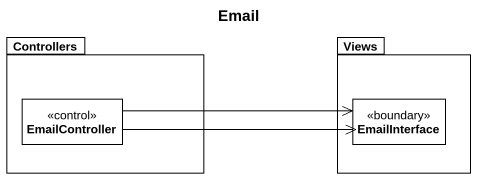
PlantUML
@startuml
title Email
hide circle
hide empty members
package Controllers {
  class EmailController <<control>>
}
package Views {
  class EmailInterface <<boundary>>
}
EmailController -right-> EmailInterface
EmailController -right-> EmailInterface
@enduml
